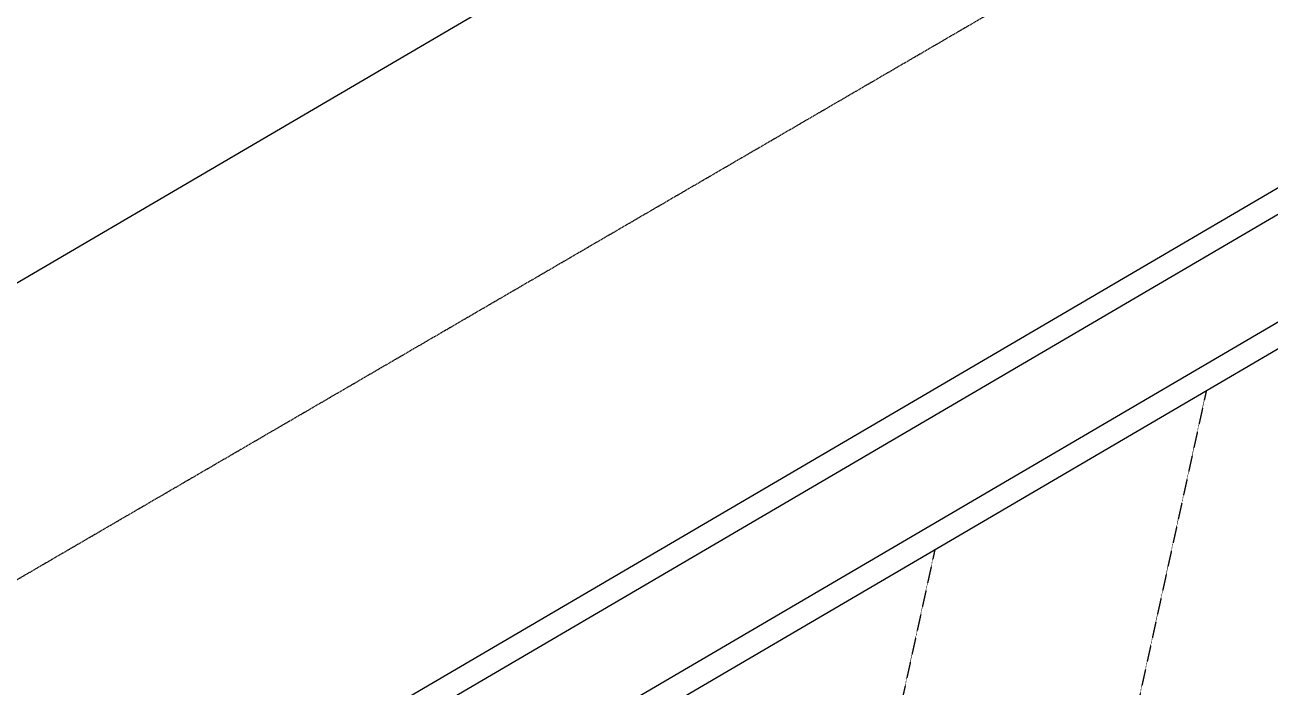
# Model space of a CAD drawing. Header units: millimetres. Extents: x 403824132 to 733479728, y 1974822364 to 2151530530.
# Drawn here: x 568687951 to 568701455, y 2063052413 to 2063059588 of the extents above; entities that cross this region are included whole.
import ezdxf

# ---------------------------------------------------------------- set-up
doc = ezdxf.new("R2010")
doc.units = ezdxf.units.MM
doc.linetypes.add('ACAD_ISO10W100', pattern=[18.5, 12, -3, 0.5, -3])
doc.linetypes.add('HIDDEN', pattern=[0.75, 0.5, -0.25])
for name, color, linetype in [('BoThamCo', 94, 'Continuous'), ('LogDg', 7, 'Continuous'), ('TimDg', 222, 'Continuous'), ('ViaHeS', 32, 'Continuous')]:
    doc.layers.add(name, color=color, linetype=linetype)

msp = doc.modelspace()

# ---------------------------------------------------------------- linework, layer by layer
at = {"layer": 'BoThamCo', "elevation": 0}
msp.add_lwpolyline([(568765390, 2063094903), (568670190, 2063039186, 0.413287), (568670010, 2063038501, 0.415141), (568670697, 2063038320), (568765897, 2063094037, -0.433604), (568775375, 2063091221), (568780352, 2063081270, 0.432664), (568781053, 2063081060, 0.396001), (568781249, 2063081719), (568776272, 2063091670, 0.433604)], format="xyb", close=True, dxfattribs=at)
at = {"layer": 'LogDg', "elevation": 0}
for points in [[(568720768, 2063129598), (568625606, 2063073830, 0.395833), (568622463, 2063063302), (568635955, 2063036327, 0.432836), (568647170, 2063032979), (568763459, 2063101038, 0.395833), (568766601, 2063111567), (568753110, 2063138542, 0.432836), (568741894, 2063141889), (568720768, 2063129598)], [(568765263, 2063095119), (568670064, 2063039402, 0.413287), (568669793, 2063038375, 0.415141), (568670824, 2063038103), (568766023, 2063093820, -0.433604), (568775151, 2063091109), (568780128, 2063081157, 0.432664), (568781179, 2063080843, 0.396001), (568781474, 2063081831), (568776497, 2063091782, 0.433604), (568765263, 2063095119)]]:
    msp.add_lwpolyline(points, format="xyb", dxfattribs=at)
at = {"layer": 'TimDg', "linetype": 'ACAD_ISO10W100', "ltscale": 0.75, "elevation": 0}
msp.add_lwpolyline([(568537544, 2062966119), (568775251, 2063104417)], dxfattribs=at)
at = {"layer": 'ViaHeS', "linetype": 'HIDDEN', "ltscale": 5, "elevation": 0}
for points in [[(568700764, 2063055626), (568699307, 2063048961)], [(568697820, 2063053903), (568696363, 2063047238)]]:
    msp.add_lwpolyline(points, dxfattribs=at)

doc.saveas('drawing.dxf')
